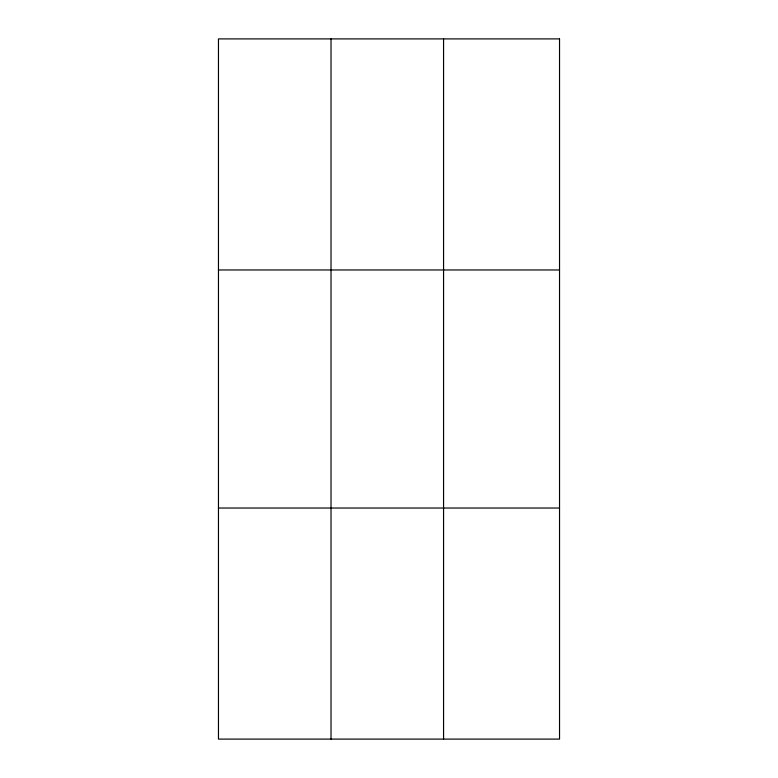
<?xml version="1.0" encoding="UTF-8"?>
<svg xmlns="http://www.w3.org/2000/svg" width="778" height="778" viewBox="0 0 778 778"><rect width="100%" height="100%" fill="white"/><g stroke="black" fill="none" stroke-linecap="round" stroke-linejoin="round"><path stroke-width="1.17" d="M331.02 38.9L331.02 739.1M443.567 38.9L443.567 739.1M218.462 269.966L559.538 269.966M218.462 508.034L559.538 508.034M559.538 38.9L559.538 739.1L218.462 739.1L218.462 38.9L559.538 38.9"/></g></svg>
